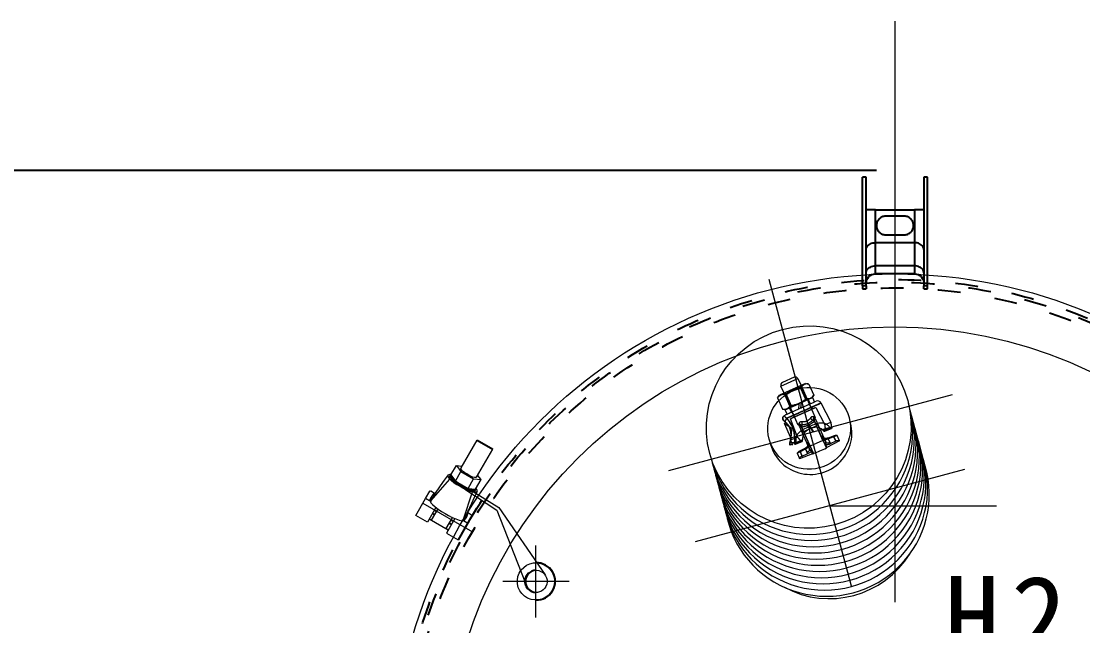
# Model space of a CAD drawing. Header units: millimetres. Extents: x 89051 to 218395, y -330386 to -125649.
# Drawn here: x 90001 to 90571, y -134220 to -133896 of the extents above; entities that cross this region are included whole.
import ezdxf

# ---------------------------------------------------------------- set-up
doc = ezdxf.new("R2010")
doc.units = ezdxf.units.MM
doc.header["$LTSCALE"] = 13
for name, pattern in [('1 实线', [0]), ('ACAD_ISO03W100', [1.18, 0.47, -0.71]), ('ACAD_ISO04W100', [30, 24, -3, 0, -3]), ('CENTER', [50.8, 31.75, -6.35, 6.35, -6.35]), ('HIDDEN', [9.525, 6.35, -3.175])]:
    doc.linetypes.add(name, pattern=pattern)
doc.layers.get('0').update_dxf_attribs({"color": 1, "linetype": 'CENTER'})
for name, color, linetype in [('CORE', 5, 'Continuous'), ('PDF_Visible (ANSI)', 7, 'Continuous'), ('PDF_Visible Narrow (ANSI)', 7, 'Continuous'), ('几何体', 7, 'Continuous'), ('粗实线', 4, 'Continuous')]:
    doc.layers.add(name, color=color, linetype=linetype)
doc.layers.add('图层1', color=1, linetype='CENTER', lineweight=13)
doc.layers.add('标注、文本', color=3, linetype='Continuous', lineweight=25)
doc.styles.get("Standard").update_dxf_attribs({"font": 'gbenor.shx', "bigfont": 'gbcbig.shx'})
doc.dimstyles.new('1-15', dxfattribs={"dimscale": 20, "dimtxt": 3.5, "dimasz": 2, "dimexe": 1.5, "dimexo": 0.5, "dimgap": 0.5, "dimtad": 1, "dimtoh": 1, "dimdec": 1, "dimdsep": 46, "dimtxsty": 'Standard', "dimcen": 2.5, "dimclrd": 3, "dimclre": 3, "dimclrt": 3, "dimadec": 0, "dimazin": 2, "dimtfac": 1, "dimtdec": 1, "dimtmove": 0, "dimatfit": 2, "dimfxl": 1, "dimarcsym": 0})

# ---------------------------------------------------------------- blocks, each defined once
blk = doc.blocks.new('*D565')
at = {"layer": 'Defpoints', "color": 0, "transparency": 16777216}
for p in [(89944.6, -133975.78), (90470.03, -133975.78), (90470.03, -134777.78)]:
    blk.add_point(p, dxfattribs=at)
at = {"layer": '标注、文本', "color": 3, "lineweight": -2, "transparency": 16777216}
for p, q in [((90460.03, -133975.78), (89914.6, -133975.78)), ((89944.6, -134737.78), (89944.6, -134015.78)), ((90460.03, -134777.78), (89914.6, -134777.78))]:
    blk.add_line(p, q, dxfattribs=at)
at = {"layer": '标注、文本', "color": 3, "transparency": 16777216}
for points in [[(89937.93, -134015.78), (89951.27, -134015.78), (89944.6, -133975.78)], [(89937.93, -134737.78), (89951.27, -134737.78), (89944.6, -134777.78)]]:
    blk.add_solid(points, dxfattribs=at)
at = {"layer": '标注、文本', "color": 3, "transparency": 16777216, "insert": (89899.6, -134376.78), "char_height": 70, "attachment_point": 5, "rotation": 90}
blk.add_mtext('838', dxfattribs=at)
blk = doc.blocks.new('*D580')
at = {"layer": 'Defpoints', "color": 0, "transparency": 16777216}
for p in [(90794.78, -134113.29), (90674.31, -134182.84), (90940.67, -134217.79), (90006.08, -134300.78), (90933.98, -134300.78)]:
    blk.add_point(p, dxfattribs=at)
at = {"layer": '标注、文本', "color": 3, "lineweight": -2, "transparency": 16777216}
for p, q in [((90803.44, -134108.29), (90909.88, -134046.83)), ((90943.98, -134300.78), (90977.93, -134300.78))]:
    blk.add_line(p, q, dxfattribs=at)
blk.add_arc((90470.03, -134300.78), 477.9, 4.797, 25.203, dxfattribs=at)
at = {"layer": '标注、文本', "color": 3, "transparency": 16777216}
for points in [[(90896.53, -134100.36), (90908.34, -134094.19), (90883.9, -134061.83)], [(90952.92, -134260.53), (90939.6, -134261.09), (90947.93, -134300.78)]]:
    blk.add_solid(points, dxfattribs=at)
at = {"layer": '标注、文本', "color": 3, "transparency": 16777216, "insert": (90975.11, -134165.44), "char_height": 70, "attachment_point": 5, "rotation": 285}
blk.add_mtext('30°', dxfattribs=at)
blk = doc.blocks.new('WRWEF RGERG')
at = {"layer": '几何体'}
for p, q in [((96038.29, -127924.02), (96038.29, -127922.02)), ((96096.7, -127922.02), (96038.29, -127922.02)), ((96096.7, -127924.02), (96096.7, -127922.02)), ((96096.7, -127922.02), (96098.29, -127922.02)), ((96098.29, -127922.02), (96098.29, -127924.02)), ((96096.7, -127924.02), (96038.29, -127924.02)), ((96055.79, -127929.02), (96055.79, -127950.02)), ((96073.53, -127950.02), (96073.53, -127929.02)), ((96086, -127929.02), (96073.53, -127929.02)), ((96086, -127950.02), (96086, -127929.02)), ((96090.29, -127929.02), (96086, -127929.02)), ((96090.29, -127950.02), (96090.29, -127929.02)), ((96096.7, -127924.02), (96098.29, -127924.02)), ((96059.27, -127944.52), (96059.27, -127934.52)), ((96069.27, -127934.52), (96069.27, -127944.52)), ((96073.53, -127950.02), (96086, -127950.02)), ((96086, -127950.02), (96090.29, -127950.02)), ((96038.29, -127955.02), (96096.7, -127955.02)), ((96038.29, -127957.02), (96038.29, -127955.02)), ((96096.7, -127957.02), (96038.29, -127957.02)), ((96096.7, -127957.02), (96096.7, -127955.02)), ((96098.29, -127955.02), (96096.7, -127955.02)), ((96098.29, -127957.02), (96096.7, -127957.02)), ((96098.29, -127955.02), (96098.29, -127957.02))]:
    blk.add_line(p, q, dxfattribs=at)
at = {"layer": '几何体', "flags": 128}
for points in [[(96077.26, -127924.02), (96076.73, -127924.07), (96076.21, -127924.22), (96075.71, -127924.47), (96075.24, -127924.81), (96074.82, -127925.24), (96074.44, -127925.74), (96074.12, -127926.31), (96073.86, -127926.94), (96073.68, -127927.61), (96073.56, -127928.3), (96073.53, -127929.02)], [(96089.74, -127924.02), (96089.21, -127924.07), (96088.68, -127924.22), (96088.18, -127924.47), (96087.72, -127924.81), (96087.29, -127925.24), (96086.91, -127925.74), (96086.59, -127926.31), (96086.34, -127926.94), (96086.15, -127927.61), (96086.04, -127928.3), (96086, -127929.02)], [(96077.26, -127955.02), (96076.73, -127954.96), (96076.21, -127954.81), (96075.71, -127954.56), (96075.24, -127954.22), (96074.82, -127953.79), (96074.44, -127953.29), (96074.12, -127952.72), (96073.86, -127952.09), (96073.68, -127951.42), (96073.56, -127950.73), (96073.53, -127950.02)], [(96089.74, -127955.02), (96089.21, -127954.96), (96088.68, -127954.81), (96088.18, -127954.56), (96087.72, -127954.22), (96087.29, -127953.79), (96086.91, -127953.29), (96086.59, -127952.72), (96086.34, -127952.09), (96086.15, -127951.42), (96086.04, -127950.73), (96086, -127950.02)]]:
    blk.add_lwpolyline(points, dxfattribs=at)
at = {"layer": '几何体'}
for centre, start, end in [((96095.29, -127929.02), 90, 180), ((96095.29, -127950.02), 180, 270)]:
    blk.add_arc(centre, 5, start, end, dxfattribs=at)
for points, knots in [([(96055.79, -127929.02), (96055.79, -127928.68), (96055.79, -127928.36), (96055.79, -127927.71), (96055.79, -127927.39), (96055.79, -127926.79), (96055.79, -127926.5), (96055.79, -127925.96), (96055.79, -127925.7), (96055.79, -127925.24), (96055.79, -127925.03), (96055.79, -127924.67), (96055.79, -127924.52), (96055.79, -127924.27), (96055.79, -127924.17), (96055.79, -127924.05), (96055.79, -127924.02), (96055.79, -127924.02)], [0, 0, 0, 0, 0.125, 0.125, 0.25, 0.25, 0.375, 0.375, 0.5, 0.5, 0.625, 0.625, 0.75, 0.75, 0.875, 0.875, 1, 1, 1, 1]), ([(96073.53, -127929.02), (96073.46, -127929.02), (96073.39, -127929.02), (96073.25, -127929.02), (96073.04, -127929.02), (96072.82, -127929.02), (96072.39, -127929.02), (96072.09, -127929.02), (96071.16, -127929.02), (96070.52, -127929.02), (96069.5, -127929.02), (96069.15, -127929.02), (96068.44, -127929.02), (96068.08, -127929.02), (96066.98, -127929.02), (96066.24, -127929.02), (96064.71, -127929.02), (96063.93, -127929.02), (96062.33, -127929.02), (96061.51, -127929.02), (96059.88, -127929.02), (96059.06, -127929.02), (96057.43, -127929.02), (96056.6, -127929.02), (96055.79, -127929.02)], [0, 0, 0, 0, 0.015625, 0.015625, 0.03125, 0.0625, 0.0625, 0.125, 0.125, 0.25, 0.25, 0.3125, 0.3125, 0.375, 0.375, 0.5, 0.5, 0.625, 0.625, 0.75, 0.75, 0.875, 0.875, 1, 1, 1, 1]), ([(96059.27, -127934.52), (96059.27, -127934.18), (96059.3, -127933.84), (96059.43, -127933.19), (96059.54, -127932.86), (96059.8, -127932.24), (96059.96, -127931.95), (96060.34, -127931.4), (96060.56, -127931.14), (96061.05, -127930.67), (96061.31, -127930.47), (96061.88, -127930.11), (96062.18, -127929.96), (96062.79, -127929.73), (96063.11, -127929.64), (96063.76, -127929.53), (96064.08, -127929.51), (96064.73, -127929.53), (96065.05, -127929.57), (96065.66, -127929.7), (96065.96, -127929.8), (96066.55, -127930.05), (96066.82, -127930.21), (96067.34, -127930.56), (96067.58, -127930.76), (96068.03, -127931.21), (96068.23, -127931.45), (96068.5, -127931.85), (96068.58, -127931.98), (96068.74, -127932.27), (96068.81, -127932.42), (96069, -127932.87), (96069.1, -127933.19), (96069.23, -127933.84), (96069.27, -127934.17), (96069.27, -127934.52)], [0, 0, 0, 0, 0.0625, 0.0625, 0.125, 0.125, 0.1875, 0.1875, 0.25, 0.25, 0.3125, 0.3125, 0.375, 0.375, 0.4375, 0.4375, 0.5, 0.5, 0.5625, 0.5625, 0.625, 0.625, 0.6875, 0.6875, 0.75, 0.75, 0.8125, 0.8125, 0.84375, 0.84375, 0.875, 0.875, 0.9375, 0.9375, 1, 1, 1, 1]), ([(96069.27, -127944.52), (96069.27, -127944.85), (96069.23, -127945.19), (96069.1, -127945.84), (96069, -127946.16), (96068.74, -127946.76), (96068.59, -127947.05), (96068.23, -127947.58), (96068.02, -127947.83), (96067.58, -127948.27), (96067.33, -127948.48), (96066.81, -127948.83), (96066.54, -127948.98), (96065.96, -127949.23), (96065.66, -127949.33), (96065.04, -127949.46), (96064.73, -127949.5), (96064.09, -127949.52), (96063.76, -127949.5), (96063.12, -127949.39), (96062.8, -127949.31), (96062.33, -127949.13), (96062.18, -127949.06), (96061.88, -127948.91), (96061.74, -127948.83), (96061.32, -127948.57), (96061.05, -127948.36), (96060.56, -127947.89), (96060.35, -127947.64), (96059.97, -127947.09), (96059.8, -127946.79), (96059.54, -127946.17), (96059.44, -127945.85), (96059.3, -127945.19), (96059.27, -127944.85), (96059.27, -127944.52)], [0, 0, 0, 0, 0.0625, 0.0625, 0.125, 0.125, 0.1875, 0.1875, 0.25, 0.25, 0.3125, 0.3125, 0.375, 0.375, 0.4375, 0.4375, 0.5, 0.5, 0.5625, 0.5625, 0.625, 0.625, 0.65625, 0.65625, 0.6875, 0.6875, 0.75, 0.75, 0.8125, 0.8125, 0.875, 0.875, 0.9375, 0.9375, 1, 1, 1, 1]), ([(96055.79, -127950.02), (96056.61, -127950.02), (96057.42, -127950.02), (96059.04, -127950.02), (96059.86, -127950.02), (96061.49, -127950.02), (96062.31, -127950.02), (96063.91, -127950.02), (96064.69, -127950.02), (96066.22, -127950.02), (96066.97, -127950.02), (96068.07, -127950.02), (96068.43, -127950.02), (96069.14, -127950.02), (96069.49, -127950.02), (96071.19, -127950.02), (96072.43, -127950.02), (96073.53, -127950.02)], [0, 0, 0, 0, 0.125, 0.125, 0.25, 0.25, 0.375, 0.375, 0.5, 0.5, 0.625, 0.625, 0.6875, 0.6875, 0.75, 0.75, 1, 1, 1, 1]), ([(96055.79, -127955.02), (96055.79, -127955.02), (96055.79, -127954.98), (96055.79, -127954.89), (96055.79, -127954.85), (96055.79, -127954.76), (96055.79, -127954.7), (96055.79, -127954.51), (96055.79, -127954.36), (96055.79, -127954), (96055.79, -127953.79), (96055.79, -127953.33), (96055.79, -127953.08), (96055.79, -127952.67), (96055.79, -127952.53), (96055.79, -127952.24), (96055.79, -127952.1), (96055.79, -127951.64), (96055.79, -127951.33), (96055.79, -127950.68), (96055.79, -127950.35), (96055.79, -127950.02)], [0, 0, 0, 0, 0.125, 0.125, 0.1875, 0.1875, 0.25, 0.25, 0.375, 0.375, 0.5, 0.5, 0.625, 0.625, 0.6875, 0.6875, 0.75, 0.75, 0.875, 0.875, 1, 1, 1, 1])]:
    blk.add_open_spline(points, degree=3, knots=knots, dxfattribs=at)

msp = doc.modelspace()

# ---------------------------------------------------------------- linework, layer by layer
at = {"color": 7, "linetype": 'Continuous', "lineweight": 15}
for p, q in [((90422, -134090.21), (90408.07, -134096.42)), ((90415.94, -134086.76), (90409.55, -134089.6)), ((90417.92, -134087.52), (90419.6, -134091.28)), ((90422, -134090.21), (90423.85, -134090.41)), ((90423.85, -134090.41), (90426.51, -134096.38)), ((90406.97, -134097.92), (90408.07, -134096.42)), ((90410.46, -134095.35), (90408.79, -134091.58)), ((90411.19, -134096.04), (90413.85, -134102.02)), ((90419.63, -134092.29), (90422.29, -134098.26)), ((90426.51, -134096.38), (90425.41, -134097.89)), ((90406.97, -134097.92), (90409.63, -134103.89)), ((90411.1, -134104.26), (90418.45, -134100.99)), ((90418.45, -134100.99), (90418.14, -134103.97)), ((90419.82, -134100.38), (90418.45, -134100.99)), ((90419.51, -134103.36), (90419.82, -134100.38)), ((90419.82, -134100.38), (90425.8, -134097.71)), ((90425.8, -134097.71), (90426.86, -134100.09)), ((90430.27, -134100.55), (90435.57, -134110.95)), ((90411.48, -134104.09), (90409.63, -134103.89)), ((90412.15, -134106.64), (90411.1, -134104.26)), ((90420.77, -134117.89), (90424.13, -134125.43)), ((90429.48, -134114.09), (90432.81, -134121.57)), ((90435.15, -134113.86), (90431.54, -134115.46)), ((90432.41, -134115.79), (90435.87, -134114.25)), ((90436.98, -134118.37), (90433.93, -134119.49)), ((90435.95, -134114.22), (90435.87, -134114.25)), ((90436.98, -134118.37), (90438.18, -134121.08)), ((90440.15, -134120.85), (90438.92, -134118.09)), ((90414.72, -134122.11), (90414.64, -134121.93)), ((90416.11, -134122.56), (90416.09, -134122.52)), ((90416.64, -134122.81), (90416.57, -134122.84)), ((90416.64, -134122.81), (90420.11, -134121.27)), ((90420.45, -134120.41), (90416.84, -134122.01)), ((90418.97, -134126.39), (90421.83, -134124.87)), ((90421.83, -134124.87), (90421.95, -134125.19)), ((90421.95, -134125.19), (90422.28, -134125.02)), ((90422.28, -134125.02), (90422.58, -134124.81)), ((90422.58, -134124.81), (90422.85, -134124.59)), ((90422.85, -134124.59), (90423.06, -134124.36)), ((90423.06, -134124.36), (90423.21, -134124.13)), ((90423.21, -134124.13), (90423.3, -134123.91)), ((90423.32, -134123.7), (90423.28, -134123.51)), ((90423.3, -134123.91), (90423.32, -134123.7)), ((90431.96, -134119.65), (90432.07, -134119.8)), ((90432.07, -134119.8), (90432.24, -134119.93)), ((90432.24, -134119.93), (90432.46, -134120.01)), ((90432.46, -134120.01), (90432.74, -134120.05)), ((90433.51, -134124.45), (90432.7, -134122.63)), ((90432.74, -134120.05), (90433.05, -134120.05)), ((90432.81, -134121.57), (90432.92, -134121.73)), ((90432.92, -134121.73), (90433.09, -134121.85)), ((90433.05, -134120.05), (90433.39, -134120)), ((90433.09, -134121.85), (90433.32, -134121.93)), ((90433.32, -134121.93), (90433.59, -134121.97)), ((90433.39, -134120), (90433.74, -134119.92)), ((90440.23, -134121.02), (90433.51, -134124.45)), ((90433.59, -134121.97), (90433.91, -134121.97)), ((90433.74, -134119.92), (90434.09, -134119.79)), ((90433.91, -134121.97), (90434.24, -134121.93)), ((90434.09, -134119.79), (90433.93, -134119.49)), ((90434.95, -134121.71), (90434.09, -134119.79)), ((90434.24, -134121.93), (90434.6, -134121.84)), ((90434.6, -134121.84), (90434.95, -134121.71)), ((90435.15, -134122.51), (90434.95, -134121.71)), ((90438.18, -134121.08), (90435.15, -134122.51)), ((90440.15, -134120.85), (90440.23, -134121.02)), ((90417.46, -134127.64), (90418.69, -134130.41)), ((90418.69, -134130.41), (90418.76, -134130.58)), ((90425.8, -134127.88), (90418.76, -134130.58)), ((90420.18, -134129.1), (90418.97, -134126.39)), ((90420.18, -134129.1), (90423.27, -134127.8)), ((90421.95, -134125.19), (90422.81, -134127.12)), ((90422.81, -134127.12), (90423.14, -134126.94)), ((90422.81, -134127.12), (90423.27, -134127.8)), ((90423.14, -134126.94), (90423.44, -134126.74)), ((90423.44, -134126.74), (90423.7, -134126.52)), ((90423.7, -134126.52), (90423.91, -134126.29)), ((90423.91, -134126.29), (90424.06, -134126.05)), ((90424.06, -134126.05), (90424.15, -134125.83)), ((90424.18, -134125.62), (90424.13, -134125.43)), ((90424.15, -134125.83), (90424.18, -134125.62)), ((90425.8, -134127.88), (90425, -134126.06))]:
    msp.add_line(p, q, dxfattribs=at)
at = {"color": 8, "linetype": 'Continuous', "lineweight": 15}
for p, q in [((90408.79, -134091.58), (90417.92, -134087.52)), ((90421.33, -134116.82), (90426.23, -134127.82)), ((90428.28, -134113.71), (90433.18, -134124.72))]:
    msp.add_line(p, q, dxfattribs=at)
at = {"color": 7, "linetype": 'HIDDEN', "lineweight": 0}
for p, q in [((90418.11, -134112.52), (90410.46, -134095.35)), ((90411.54, -134095.76), (90410.78, -134095.21)), ((90419.19, -134092.35), (90411.54, -134095.76)), ((90414.43, -134102.26), (90411.54, -134095.76)), ((90419.29, -134091.42), (90419.19, -134092.35)), ((90419.19, -134092.35), (90422.08, -134098.86)), ((90419.6, -134091.28), (90427.24, -134108.45)), ((90413.88, -134103.02), (90414.43, -134102.26)), ((90414.43, -134102.26), (90416.16, -134101.5)), ((90420.52, -134099.55), (90422.08, -134098.86)), ((90422.08, -134098.86), (90423.02, -134098.95)), ((90423.43, -134098.77), (90424.49, -134101.15)), ((90424.21, -134101.27), (90425.43, -134104.01)), ((90427.71, -134099.71), (90427.71, -134099.71)), ((90414.53, -134105.58), (90413.47, -134103.2)), ((90416.02, -134108.2), (90414.8, -134105.46)), ((90427.61, -134103.04), (90432.37, -134112.37)), ((90410.49, -134111.38), (90413.94, -134119.14)), ((90410.49, -134111.38), (90414.55, -134114.22)), ((90417.6, -134118.95), (90413.84, -134109.17)), ((90418.7, -134113.23), (90420.77, -134117.89)), ((90419.16, -134111.93), (90419.85, -134113.48)), ((90419.85, -134113.48), (90421.33, -134116.82)), ((90426.23, -134127.82), (90419.85, -134113.48)), ((90420.97, -134115.88), (90427.82, -134112.83)), ((90426.11, -134108.84), (90426.8, -134110.39)), ((90426.8, -134110.39), (90428.28, -134113.71)), ((90433.18, -134124.72), (90426.8, -134110.39)), ((90427.38, -134109.36), (90429.48, -134114.09)), ((90431.36, -134120.77), (90427.82, -134112.83)), ((90432.32, -134112.33), (90435.52, -134110.9)), ((90432.67, -134115.13), (90436.03, -134113.64)), ((90414.55, -134114.22), (90413.94, -134119.14)), ((90413.99, -134120.49), (90417.6, -134118.88)), ((90424.51, -134123.83), (90420.97, -134115.88)), ((90430.97, -134118.32), (90432.04, -134120.73)), ((90431.54, -134115.46), (90435.15, -134113.86)), ((90439.05, -134118.03), (90432.04, -134120.73)), ((90432.5, -134115.75), (90432.41, -134115.79)), ((90435.95, -134114.22), (90435.87, -134114.25)), ((90438.18, -134121.08), (90436.98, -134118.37)), ((90414.64, -134121.93), (90413.99, -134120.49)), ((90416.09, -134122.52), (90419.45, -134121.02)), ((90416.64, -134122.81), (90416.57, -134122.84)), ((90416.84, -134122.01), (90420.45, -134120.41)), ((90424.02, -134124.29), (90417.33, -134127.71)), ((90420.11, -134121.27), (90420.01, -134121.31)), ((90421.95, -134125.19), (90421.83, -134124.87)), ((90421.95, -134125.19), (90422.28, -134125.02)), ((90422.28, -134125.02), (90422.58, -134124.81)), ((90422.58, -134124.81), (90422.85, -134124.59)), ((90422.85, -134124.59), (90423.06, -134124.36)), ((90422.95, -134121.89), (90424.02, -134124.29)), ((90423.06, -134124.36), (90423.21, -134124.13)), ((90423.21, -134124.13), (90423.3, -134123.91)), ((90423.32, -134123.7), (90423.28, -134123.51)), ((90423.3, -134123.91), (90423.32, -134123.7)), ((90431.36, -134120.77), (90424.51, -134123.83)), ((90431.96, -134119.65), (90432.07, -134119.8)), ((90432.07, -134119.8), (90432.24, -134119.93)), ((90432.24, -134119.93), (90432.46, -134120.01)), ((90432.46, -134120.01), (90432.74, -134120.05)), ((90432.74, -134120.05), (90433.05, -134120.05)), ((90432.81, -134121.57), (90432.92, -134121.73)), ((90432.92, -134121.73), (90433.09, -134121.85)), ((90433.05, -134120.05), (90433.39, -134120)), ((90433.09, -134121.85), (90433.32, -134121.93)), ((90433.32, -134121.93), (90433.59, -134121.97)), ((90433.39, -134120), (90433.74, -134119.92)), ((90433.59, -134121.97), (90433.91, -134121.97)), ((90433.74, -134119.92), (90434.09, -134119.79)), ((90433.91, -134121.97), (90434.24, -134121.93)), ((90433.93, -134119.49), (90434.09, -134119.79)), ((90434.09, -134119.79), (90434.95, -134121.71)), ((90434.24, -134121.93), (90434.6, -134121.84)), ((90434.6, -134121.84), (90434.95, -134121.71)), ((90434.95, -134121.71), (90435.15, -134122.51)), ((90418.97, -134126.39), (90420.18, -134129.1)), ((90422.81, -134127.12), (90421.95, -134125.19)), ((90422.81, -134127.12), (90423.14, -134126.94)), ((90423.27, -134127.8), (90422.81, -134127.12)), ((90423.14, -134126.94), (90423.44, -134126.74)), ((90423.44, -134126.74), (90423.7, -134126.52)), ((90423.7, -134126.52), (90423.91, -134126.29)), ((90423.91, -134126.29), (90424.06, -134126.05)), ((90424.06, -134126.05), (90424.15, -134125.83)), ((90424.18, -134125.62), (90424.13, -134125.43)), ((90424.15, -134125.83), (90424.18, -134125.62))]:
    msp.add_line(p, q, dxfattribs=at)
at = {"color": 7, "linetype": '1 实线', "lineweight": 0}
for p, q in [((90239.05, -134146.99), (90256.2, -134158.16)), ((90240.76, -134146.53), (90257.3, -134156.72)), ((90256.2, -134158.16), (90271.23, -134196.45)), ((90257.3, -134156.72), (90282.15, -134193.01))]:
    msp.add_line(p, q, dxfattribs=at)
for radius in [269.5, 241]:
    msp.add_circle((90470.03, -134300.78), radius, dxfattribs=at)
at = {"color": 7, "linetype": 'Continuous', "lineweight": 15}
for centre, radius, start, end in [((90410.16, -134090.97), 1.5, 114, 204), ((90416.55, -134088.13), 1.5, 24, 114), ((90428.53, -134101.54), 2, 27.2626, 114.0001), ((90412.11, -134108.84), 2, 114, 127.4706), ((90409.06, -134108.28), 2.86, 306.2798, 348.724), ((90414.21, -134124.38), 2.33, 77.3884, 105.7455), ((90401.97, -134063.97), 68.3, 290.8056, 297.1944), ((90432.72, -134123.83), 1, 297.1944, 321.9344), ((90425.87, -134126.88), 1, 266.0656, 290.8056)]:
    msp.add_arc(centre, radius, start, end, dxfattribs=at)
at = {"color": 7, "linetype": 'HIDDEN', "lineweight": 0}
for centre, radius, start, end in [((90409.06, -134108.28), 2.86, 306.2798, 348.724), ((90450.37, -134172.68), 68.3, 117.1944, 118.1475), ((90419.61, -134112.82), 1, 117.1944, 204), ((90414.92, -134111.69), 5.25, 340.0482, 10.4252), ((90428.77, -134105.53), 5.25, 217.5748, 247.9518), ((90450.37, -134172.68), 68.3, 109.8484, 110.8056), ((90426.46, -134109.77), 1, 24, 110.8056), ((90427.42, -134111.91), 1, 294, 24), ((90420.57, -134114.96), 1, 204, 294), ((90414.21, -134124.38), 2.33, 77.3884, 105.7455), ((90424.92, -134124.74), 1, 114, 153.643), ((90431.77, -134121.69), 1, 74.357, 114)]:
    msp.add_arc(centre, radius, start, end, dxfattribs=at)
at = {"color": 7, "linetype": '1 实线', "lineweight": 0}
for centre, major_axis, ratio in [((90423.71, -134113.54), (-53.13, -14.24), 0.987688), ((90423.89, -134114.22), (-21.47, -5.75), 0.987515), ((90277.23, -134196.45), (-9.66, 2.59), 1), ((90277.23, -134196.45), (-5.8, 1.55), 1)]:
    msp.add_ellipse(centre, major_axis=major_axis, ratio=ratio, dxfattribs=at)
for centre, major_axis, ratio, start_param, end_param in [((90424.59, -134116.8), (-53.13, -14.24), 0.987688, 6.252151, 9.455812), ((90425.48, -134120.12), (-53.13, -14.24), 0.987688, 6.251503, 9.45646), ((90426.37, -134123.45), (-53.13, -14.24), 0.987688, 6.251503, 9.45646), ((90427.26, -134126.77), (-53.13, -14.24), 0.987688, 6.251503, 9.45646), ((90424.65, -134117.02), (-21.47, -5.75), 0.987515, 6.216989, 9.490974), ((90428.15, -134130.1), (-53.13, -14.24), 0.987688, 6.251503, 9.45646), ((90429.04, -134133.42), (-53.13, -14.24), 0.987688, 6.251503, 9.45646), ((90429.93, -134136.75), (-53.13, -14.24), 0.987688, 6.251503, 9.45646), ((90430.82, -134140.07), (-53.13, -14.24), 0.987688, 6.251503, 9.45646), ((90431.71, -134143.39), (-53.13, -14.24), 0.987688, 6.251503, 9.45646), ((90432.6, -134146.72), (-53.13, -14.24), 0.987688, 6.251503, 9.45646), ((90433.49, -134150.04), (-53.13, -14.24), 0.987688, 6.251503, 9.45646), ((90435.03, -134155.78), (-48.78, -13.07), 0.987688, 7.090375, 8.617588)]:
    msp.add_ellipse(centre, major_axis=major_axis, ratio=ratio, start_param=start_param, end_param=end_param, dxfattribs=at)
at = {"color": 7, "linetype": 'Continuous', "lineweight": 15, "extrusion": (-2.64947e-16, 5.9508e-16, -1)}
for centre, start_param, end_param in [((90437.1, -134118.9), 4.711438, 4.712389), ((90419.28, -134126.83), 1.570796, 1.571747)]:
    msp.add_ellipse(centre, major_axis=(1.63, -3.65), ratio=0.5, start_param=start_param, end_param=end_param, dxfattribs=at)
at = {"color": 7, "linetype": 'Continuous', "lineweight": 15}
for points, knots in [([(90423.85, -134090.41), (90423.4, -134090.38), (90422.49, -134090.33), (90421.33, -134090.68), (90420.37, -134091.35), (90419.88, -134091.97), (90419.63, -134092.29)], [0, 0, 0, 0, 0.264604, 0.534947, 0.765343, 1, 1, 1, 1]), ([(90411.19, -134096.04), (90410.74, -134096.02), (90409.83, -134095.97), (90408.67, -134096.32), (90407.71, -134096.99), (90407.22, -134097.61), (90406.97, -134097.92)], [0, 0, 0, 0, 0.264604, 0.534947, 0.765343, 1, 1, 1, 1]), ([(90419.63, -134092.29), (90419.23, -134092.35), (90418.05, -134092.53), (90416.12, -134093.05), (90413.63, -134094.15), (90412.09, -134095.34), (90411.19, -134096.04)], [0, 0, 0, 0, 0.131291, 0.380797, 0.636406, 1, 1, 1, 1]), ([(90422.29, -134098.26), (90422.74, -134098.28), (90423.65, -134098.34), (90424.81, -134097.99), (90425.77, -134097.32), (90426.26, -134096.69), (90426.51, -134096.38)], [0, 0, 0, 0, 0.264604, 0.534947, 0.765343, 1, 1, 1, 1]), ([(90409.63, -134103.89), (90410.08, -134103.92), (90410.99, -134103.97), (90412.15, -134103.62), (90413.11, -134102.95), (90413.6, -134102.33), (90413.85, -134102.02)], [0, 0, 0, 0, 0.264604, 0.534947, 0.765343, 1, 1, 1, 1]), ([(90427.6, -134099.76), (90427.59, -134099.76), (90427.59, -134099.76), (90426.53, -134100.23), (90424.84, -134100.99), (90422.66, -134101.96), (90420.61, -134102.87), (90418.43, -134103.84), (90416.58, -134104.67), (90414.88, -134105.43), (90413.66, -134105.97), (90412.64, -134106.42), (90411.68, -134106.85), (90411.13, -134107.09), (90411.31, -134107.01), (90411.32, -134107.01)], [0, 0, 0, 0, 0.083522, 0.193798, 0.292408, 0.3841, 0.476004, 0.519801, 0.621136, 0.679781, 0.738475, 0.802606, 0.866782, 0.994951, 1, 1, 1, 1]), ([(90413.85, -134102.02), (90414.97, -134101.81), (90416.86, -134101.47), (90419.36, -134100.37), (90421.04, -134099.28), (90421.97, -134098.52), (90422.29, -134098.26)], [0, 0, 0, 0, 0.363593, 0.612792, 0.86871, 1, 1, 1, 1]), ([(90410.5, -134107.48), (90410.53, -134107.46), (90410.64, -134107.43), (90410.77, -134107.35), (90410.87, -134107.28), (90410.9, -134107.25)], [0, 0, 0, 0, 0.208467, 0.750038, 1, 1, 1, 1]), ([(90410.75, -134110.59), (90411.32, -134111.08), (90412.35, -134111.98), (90413.6, -134113.93), (90414.18, -134116.02), (90414.25, -134118.22), (90413.97, -134120.42), (90413.71, -134121.56), (90413.58, -134122.14)], [0, 0, 0, 0, 0.182869, 0.330834, 0.479144, 0.627187, 0.808681, 1, 1, 1, 1]), ([(90416.11, -134122.56), (90416.14, -134122.02), (90416.21, -134120.78), (90416.16, -134118.42), (90415.78, -134115.78), (90414.96, -134113.26), (90413.58, -134110.81), (90412.47, -134109.53), (90411.87, -134108.84)], [0, 0, 0, 0, 0.139514, 0.3243, 0.481762, 0.645733, 0.808421, 1, 1, 1, 1]), ([(90423.94, -134113.32), (90422.83, -134113.84), (90421.16, -134114.61), (90419.27, -134115.8), (90418.09, -134116.81), (90417.23, -134117.99), (90416.76, -134119.38), (90416.67, -134120.75), (90416.79, -134121.66), (90416.84, -134122.01)], [0, 0, 0, 0, 0.261736, 0.392969, 0.524295, 0.655604, 0.786629, 0.918439, 1, 1, 1, 1]), ([(90431.54, -134115.46), (90431.21, -134115.14), (90430.37, -134114.34), (90428.8, -134113.66), (90426.88, -134113.61), (90424.93, -134114.14), (90423.15, -134115.02), (90421.7, -134116.18), (90420.73, -134117.63), (90420.39, -134119.1), (90420.43, -134120.07), (90420.45, -134120.41)], [0, 0, 0, 0, 0.089615, 0.221363, 0.348002, 0.468039, 0.583548, 0.696763, 0.813445, 0.935236, 1, 1, 1, 1]), ([(90435.15, -134113.86), (90434.79, -134113.45), (90433.92, -134112.46), (90432.31, -134111.52), (90430.27, -134111.25), (90427.86, -134111.74), (90425.67, -134112.57), (90424.32, -134113.15), (90423.94, -134113.32)], [0, 0, 0, 0, 0.128291, 0.306114, 0.486238, 0.683626, 0.910693, 1, 1, 1, 1]), ([(90435.54, -134110.97), (90435.54, -134110.96), (90435.54, -134110.95), (90435.61, -134111.62), (90435.76, -134112.59), (90435.96, -134113.36), (90436.03, -134113.64)], [0, 0, 0, 0, 0.199016, 0.505149, 0.821936, 1, 1, 1, 1]), ([(90436.03, -134113.64), (90436.05, -134113.73), (90436.09, -134113.91), (90436.06, -134114.1), (90436, -134114.19), (90435.95, -134114.21), (90435.95, -134114.22)], [0, 0, 0, 0, 0.309294, 0.618055, 0.94119, 1, 1, 1, 1]), ([(90431.54, -134115.46), (90431.63, -134115.54), (90431.79, -134115.69), (90432.06, -134115.81), (90432.27, -134115.84), (90432.38, -134115.8), (90432.41, -134115.79)], [0, 0, 0, 0, 0.267328, 0.533113, 0.842483, 1, 1, 1, 1]), ([(90433.93, -134119.49), (90433.71, -134119.56), (90433.27, -134119.7), (90432.63, -134119.74), (90432.1, -134119.64), (90431.85, -134119.44), (90431.73, -134119.35)], [0, 0, 0, 0, 0.260672, 0.521157, 0.787349, 1, 1, 1, 1]), ([(90435.87, -134114.25), (90435.82, -134114.26), (90435.7, -134114.28), (90435.46, -134114.16), (90435.27, -134114), (90435.17, -134113.88), (90435.15, -134113.86)], [0, 0, 0, 0, 0.311905, 0.623821, 0.931284, 1, 1, 1, 1]), ([(90438.92, -134118.08), (90438.91, -134118.08), (90438.89, -134118.08), (90438.62, -134118.06), (90438.14, -134118.09), (90437.57, -134118.18), (90437.17, -134118.31), (90436.98, -134118.37)], [0, 0, 0, 0, 0.15553, 0.390958, 0.598532, 0.800532, 1, 1, 1, 1]), ([(90415.14, -134123.14), (90415.04, -134123.1), (90414.71, -134122.97), (90414.16, -134122.96), (90413.79, -134123.13), (90413.64, -134123.19)], [0, 0, 0, 0, 0.216465, 0.685811, 1, 1, 1, 1]), ([(90416.09, -134122.52), (90415.98, -134122.4), (90415.77, -134122.16), (90415.26, -134121.95), (90414.86, -134121.94), (90414.64, -134121.93)], [0, 0, 0, 0, 0.292573, 0.614726, 1, 1, 1, 1]), ([(90415.16, -134123.1), (90415.15, -134123.08), (90415.13, -134123.04), (90414.91, -134122.54), (90414.75, -134122.18), (90414.72, -134122.11)], [0, 0, 0, 0, 0.4993083, 0.9062927, 1, 1, 1, 1]), ([(90416.57, -134122.84), (90416.52, -134122.85), (90416.42, -134122.87), (90416.26, -134122.75), (90416.16, -134122.62), (90416.11, -134122.56)], [0, 0, 0, 0, 0.366385, 0.73366, 1, 1, 1, 1]), ([(90416.84, -134122.01), (90416.85, -134122.12), (90416.87, -134122.33), (90416.82, -134122.59), (90416.74, -134122.75), (90416.67, -134122.79), (90416.64, -134122.81)], [0, 0, 0, 0, 0.271472, 0.541974, 0.837873, 1, 1, 1, 1]), ([(90420.11, -134121.27), (90420.18, -134121.21), (90420.32, -134121.11), (90420.45, -134120.79), (90420.45, -134120.53), (90420.45, -134120.41)], [0, 0, 0, 0, 0.3698867, 0.7034555, 1, 1, 1, 1]), ([(90423.17, -134123.12), (90423.17, -134123.28), (90423.18, -134123.64), (90422.85, -134124.13), (90422.38, -134124.56), (90422, -134124.78), (90421.83, -134124.87)], [0, 0, 0, 0, 0.231812, 0.512298, 0.79357, 1, 1, 1, 1]), ([(90432.81, -134121.57), (90432.85, -134121.69), (90432.94, -134121.93), (90432.91, -134122.29), (90432.8, -134122.51), (90432.72, -134122.62), (90432.7, -134122.63)], [0, 0, 0, 0, 0.33564, 0.650076, 0.94656, 1, 1, 1, 1]), ([(90432.7, -134122.63), (90432.74, -134122.68), (90432.85, -134122.82), (90433.27, -134122.93), (90433.92, -134122.92), (90434.62, -134122.74), (90435.03, -134122.56), (90435.15, -134122.51)], [0, 0, 0, 0, 0.0997822, 0.2577358, 0.5631336, 0.8761849, 1, 1, 1, 1]), ([(90438.18, -134121.08), (90438.39, -134121), (90438.8, -134120.82), (90439.39, -134120.71), (90439.84, -134120.7), (90440.09, -134120.76), (90440.14, -134120.83), (90440.15, -134120.85)], [0, 0, 0, 0, 0.219315, 0.438629, 0.657824, 0.877172, 1, 1, 1, 1]), ([(90418.97, -134126.39), (90418.78, -134126.5), (90418.4, -134126.72), (90417.94, -134127.1), (90417.63, -134127.42), (90417.48, -134127.61), (90417.46, -134127.63), (90417.45, -134127.64)], [0, 0, 0, 0, 0.212122, 0.424388, 0.632518, 0.834235, 1, 1, 1, 1]), ([(90418.69, -134130.41), (90418.68, -134130.35), (90418.68, -134130.23), (90418.92, -134129.91), (90419.32, -134129.56), (90419.78, -134129.28), (90420.08, -134129.14), (90420.18, -134129.1)], [0, 0, 0, 0, 0.226703, 0.453689, 0.674639, 0.893771, 1, 1, 1, 1]), ([(90423.27, -134127.8), (90423.52, -134127.68), (90424.02, -134127.44), (90424.6, -134126.97), (90424.91, -134126.56), (90425.04, -134126.24), (90425.01, -134126.12), (90425, -134126.06)], [0, 0, 0, 0, 0.272264, 0.543354, 0.806307, 0.917665, 1, 1, 1, 1]), ([(90425, -134126.06), (90424.98, -134126.06), (90424.84, -134126.06), (90424.6, -134125.98), (90424.31, -134125.77), (90424.19, -134125.55), (90424.13, -134125.43)], [0, 0, 0, 0, 0.05344, 0.349924, 0.66436, 1, 1, 1, 1])]:
    msp.add_open_spline(points, degree=3, knots=knots, dxfattribs=at)
at = {"color": 8, "linetype": 'Continuous', "lineweight": 15}
for points, knots in [([(90411.87, -134108.84), (90412.26, -134108.66), (90413.02, -134108.33), (90414.53, -134107.66), (90416.13, -134106.94), (90417.85, -134106.18), (90419.5, -134105.44), (90421.66, -134104.48), (90424.21, -134103.35), (90426.86, -134102.17), (90428.94, -134101.24), (90429.97, -134100.78), (90430.32, -134100.63), (90430.28, -134100.64), (90430.27, -134100.65)], [0, 0, 0, 0, 0.08065, 0.152535, 0.227178, 0.290918, 0.356985, 0.413245, 0.530447, 0.64536, 0.766539, 0.899876, 0.972415, 1, 1, 1, 1]), ([(90410.51, -134107.49), (90410.51, -134107.48), (90410.53, -134107.47), (90410.43, -134107.55), (90410.16, -134107.77), (90409.77, -134108.32), (90409.67, -134109.14), (90410.13, -134110.02), (90410.61, -134110.45), (90410.75, -134110.59)], [0, 0, 0, 0, 0.033425, 0.063804, 0.220681, 0.380977, 0.663809, 0.897661, 1, 1, 1, 1]), ([(90411.87, -134108.84), (90411.75, -134108.77), (90411.35, -134108.52), (90410.89, -134108.04), (90410.67, -134107.55), (90410.91, -134107.25), (90410.9, -134107.26), (90410.9, -134107.26)], [0, 0, 0, 0, 0.089163, 0.303876, 0.580335, 0.922227, 1, 1, 1, 1]), ([(90413.58, -134122.14), (90413.55, -134122.37), (90413.48, -134123.03), (90413.57, -134123.11), (90413.63, -134123.16)], [0, 0, 0, 0, 0.360768, 1, 1, 1, 1])]:
    msp.add_open_spline(points, degree=3, knots=knots, dxfattribs=at)
at = {"color": 7, "linetype": 'HIDDEN', "lineweight": 0}
for points, knots in [([(90430.27, -134100.65), (90430.27, -134100.64), (90430.28, -134100.64), (90429.91, -134100.81), (90429.19, -134101.13), (90428.11, -134101.61), (90426.77, -134102.21), (90425.18, -134102.91), (90423.07, -134103.85), (90421.28, -134104.65), (90419.14, -134105.6), (90417.05, -134106.53), (90414.34, -134107.74), (90412.71, -134108.46), (90412.01, -134108.78), (90411.87, -134108.84)], [0, 0, 0, 0, 0.046837, 0.123612, 0.202712, 0.278721, 0.357448, 0.427276, 0.499788, 0.618459, 0.624798, 0.738528, 0.850784, 0.968999, 1, 1, 1, 1]), ([(90410.75, -134110.59), (90410.46, -134110.29), (90409.86, -134109.69), (90409.66, -134108.63), (90409.99, -134107.91), (90410.5, -134107.49), (90410.51, -134107.49), (90410.51, -134107.49)], [0, 0, 0, 0, 0.2248592, 0.449181, 0.7757164, 0.9433115, 1, 1, 1, 1]), ([(90410.9, -134107.26), (90410.9, -134107.26), (90410.91, -134107.24), (90410.73, -134107.44), (90410.74, -134107.78), (90411.12, -134108.34), (90411.62, -134108.68), (90411.87, -134108.84)], [0, 0, 0, 0, 0.069941, 0.258386, 0.588374, 0.800094, 1, 1, 1, 1]), ([(90427.53, -134103.07), (90427.5, -134103.09), (90427.44, -134103.12), (90426.65, -134103.46), (90425.64, -134103.92), (90424.03, -134104.63), (90421.89, -134105.58), (90419.75, -134106.54), (90417.87, -134107.38), (90416.22, -134108.11), (90414.85, -134108.72), (90413.95, -134109.12), (90413.95, -134109.12), (90413.95, -134109.12)], [0, 0, 0, 0, 0.116595, 0.187337, 0.26069, 0.358772, 0.457465, 0.541866, 0.619663, 0.702045, 0.797172, 0.909851, 1, 1, 1, 1]), ([(90427.04, -134108.65), (90427.03, -134108.63), (90426.93, -134108.5), (90426.66, -134108.23), (90426.32, -134108.04), (90425.9, -134107.95), (90425.58, -134107.99), (90425.16, -134108.17), (90424.87, -134108.4), (90424.66, -134108.66), (90424.61, -134108.73)], [0, 0, 0, 0, 0.019768, 0.152009, 0.376167, 0.45631, 0.662525, 0.72607, 0.928813, 1, 1, 1, 1]), ([(90413.58, -134122.14), (90413.66, -134121.79), (90413.87, -134120.88), (90414.15, -134119.21), (90414.23, -134117.42), (90414.11, -134115.74), (90413.57, -134113.87), (90412.34, -134111.97), (90411.32, -134111.08), (90410.75, -134110.59)], [0, 0, 0, 0, 0.120329, 0.314072, 0.419625, 0.529073, 0.673506, 0.818062, 1, 1, 1, 1]), ([(90411.87, -134108.84), (90412.47, -134109.53), (90413.57, -134110.79), (90414.93, -134113.19), (90415.68, -134115.44), (90416.03, -134117.46), (90416.21, -134119.58), (90416.18, -134121.33), (90416.13, -134122.31), (90416.11, -134122.56)], [0, 0, 0, 0, 0.190655, 0.349569, 0.509461, 0.622936, 0.736509, 0.93138, 1, 1, 1, 1]), ([(90418.17, -134112.49), (90418.14, -134112.49), (90418.09, -134112.49), (90418.28, -134112.5), (90418.39, -134112.5)], [0, 0, 0, 0, 0.368745, 1, 1, 1, 1]), ([(90419.41, -134112.5), (90419.25, -134112.51), (90418.7, -134112.52), (90418.42, -134112.5), (90418.23, -134112.49)], [0, 0, 0, 0, 0.3036875, 1, 1, 1, 1]), ([(90420.08, -134110.75), (90419.8, -134110.74), (90419.48, -134110.74), (90418.99, -134110.9), (90418.75, -134111.07), (90418.48, -134111.41), (90418.38, -134111.7), (90418.35, -134112.1), (90418.36, -134112.32), (90418.39, -134112.48), (90418.39, -134112.5)], [0, 0, 0, 0, 0.23485, 0.273776, 0.503367, 0.54344, 0.787346, 0.847818, 0.98021, 1, 1, 1, 1]), ([(90418.39, -134112.5), (90418.63, -134112.58), (90419.06, -134112.73), (90419.59, -134113.23), (90419.85, -134113.48), (90419.85, -134113.48)], [0, 0, 0, 0, 0.557787, 0.997553, 1, 1, 1, 1]), ([(90426.36, -134109.41), (90426.28, -134109.5), (90426, -134109.79), (90425.34, -134110.4), (90424.25, -134111.22), (90422.85, -134111.92), (90421.41, -134112.32), (90420.24, -134112.47), (90419.64, -134112.5), (90419.41, -134112.5)], [0, 0, 0, 0, 0.059142, 0.19591, 0.373095, 0.550947, 0.716442, 0.889189, 1, 1, 1, 1]), ([(90419.85, -134113.48), (90419.99, -134113.46), (90420.87, -134113.31), (90421.95, -134113.04), (90423.49, -134112.46), (90425.02, -134111.73), (90426.17, -134110.86), (90426.8, -134110.39)], [0, 0, 0, 0, 0.059845, 0.367115, 0.424332, 0.68662, 1, 1, 1, 1]), ([(90424.61, -134108.73), (90424.59, -134108.76), (90424.28, -134109.18), (90423.61, -134109.9), (90422.73, -134110.39), (90422.21, -134110.57), (90421.64, -134110.74), (90420.99, -134110.79), (90420.37, -134110.77), (90420.18, -134110.75), (90420.08, -134110.75)], [0, 0, 0, 0, 0.025388, 0.321228, 0.556709, 0.571535, 0.626414, 0.885089, 0.935936, 1, 1, 1, 1]), ([(90427.14, -134108.53), (90427.05, -134108.64), (90426.89, -134108.84), (90426.52, -134109.24), (90426.36, -134109.41)], [0, 0, 0, 0, 0.569646, 1, 1, 1, 1]), ([(90426.8, -134110.39), (90426.8, -134110.39), (90426.79, -134110.08), (90426.77, -134109.34), (90426.94, -134108.92), (90427.04, -134108.65)], [0, 0, 0, 0, 0.002447, 0.372483, 1, 1, 1, 1]), ([(90427.04, -134108.65), (90427.12, -134108.56), (90427.24, -134108.42), (90427.2, -134108.46), (90427.19, -134108.47)], [0, 0, 0, 0, 0.636417, 1, 1, 1, 1]), ([(90432.34, -134112.39), (90432.34, -134112.39), (90432.34, -134112.38), (90432.37, -134113.05), (90432.46, -134114.04), (90432.61, -134114.83), (90432.67, -134115.13)], [0, 0, 0, 0, 0.199474, 0.497182, 0.809084, 1, 1, 1, 1]), ([(90419.45, -134121.02), (90419.22, -134120.72), (90418.67, -134120.01), (90417.96, -134119.27), (90417.56, -134118.87), (90417.61, -134118.93), (90417.62, -134118.94)], [0, 0, 0, 0, 0.232525, 0.561446, 0.891546, 1, 1, 1, 1]), ([(90431.96, -134119.65), (90431.84, -134119.45), (90431.6, -134119.03), (90431.24, -134118.62), (90431.02, -134118.38), (90430.97, -134118.32)], [0, 0, 0, 0, 0.4134228, 0.8636555, 1, 1, 1, 1]), ([(90430.97, -134118.32), (90431.02, -134118.38), (90431.24, -134118.62), (90431.6, -134119.03), (90431.84, -134119.45), (90431.96, -134119.65)], [0, 0, 0, 0, 0.1363445, 0.5865772, 1, 1, 1, 1]), ([(90431.73, -134119.35), (90431.69, -134119.32), (90431.4, -134119.14), (90431.17, -134118.74), (90431, -134118.38), (90430.97, -134118.32)], [0, 0, 0, 0, 0.1294795, 0.8669301, 1, 1, 1, 1]), ([(90432.5, -134115.75), (90432.56, -134115.71), (90432.66, -134115.64), (90432.71, -134115.41), (90432.68, -134115.22), (90432.67, -134115.13)], [0, 0, 0, 0, 0.36243, 0.726288, 1, 1, 1, 1]), ([(90413.63, -134123.16), (90413.63, -134123.16), (90413.67, -134123.29), (90413.47, -134122.99), (90413.55, -134122.37), (90413.58, -134122.14)], [0, 0, 0, 0, 0.001457, 0.625597, 1, 1, 1, 1]), ([(90419.45, -134121.02), (90419.51, -134121.09), (90419.62, -134121.24), (90419.81, -134121.34), (90419.94, -134121.34), (90420, -134121.31), (90420.01, -134121.31)], [0, 0, 0, 0, 0.302487, 0.604177, 0.927744, 1, 1, 1, 1]), ([(90422.95, -134121.89), (90422.96, -134121.97), (90422.99, -134122.29), (90423.05, -134122.84), (90423.2, -134123.29), (90423.28, -134123.51)], [0, 0, 0, 0, 0.136344, 0.586577, 1, 1, 1, 1]), ([(90423.28, -134123.51), (90423.2, -134123.29), (90423.05, -134122.84), (90422.99, -134122.29), (90422.96, -134121.97), (90422.95, -134121.89)], [0, 0, 0, 0, 0.413423, 0.863656, 1, 1, 1, 1]), ([(90422.95, -134121.89), (90423.07, -134122.18), (90423.24, -134122.6), (90423.19, -134122.99), (90423.17, -134123.12)], [0, 0, 0, 0, 0.662203, 1, 1, 1, 1]), ([(90423.24, -134123.12), (90423.24, -134123.22), (90423.22, -134123.43), (90423.28, -134123.52), (90423.31, -134123.57)], [0, 0, 0, 0, 0.437675, 1, 1, 1, 1]), ([(90431.98, -134119.71), (90431.97, -134119.68), (90431.93, -134119.59), (90431.88, -134119.46), (90431.73, -134119.37), (90431.72, -134119.37)], [0, 0, 0, 0, 0.274049, 0.970483, 1, 1, 1, 1]), ([(90432.7, -134122.63), (90432.72, -134122.62), (90432.8, -134122.51), (90432.91, -134122.29), (90432.94, -134121.93), (90432.85, -134121.69), (90432.81, -134121.57)], [0, 0, 0, 0, 0.05344, 0.349924, 0.66436, 1, 1, 1, 1]), ([(90424.13, -134125.43), (90424.19, -134125.55), (90424.31, -134125.77), (90424.6, -134125.98), (90424.84, -134126.06), (90424.98, -134126.06), (90425, -134126.06)], [0, 0, 0, 0, 0.33564, 0.650076, 0.94656, 1, 1, 1, 1])]:
    msp.add_open_spline(points, degree=3, knots=knots, dxfattribs=at)
at = {"layer": 'CORE', "color": 0, "linetype": 'ByBlock'}
msp.add_line((90245.68, -134120.51), (90254.07, -134125.35), dxfattribs=at)
at = {"layer": 'PDF_Visible (ANSI)', "lineweight": 13}
for points in [[(90245.4, -134140.37), (90245.03, -134140.7), (90244.33, -134140.66), (90243.36, -134140.46), (90242.34, -134140.05), (90241.12, -134139.34), (90240.04, -134138.72), (90238.82, -134138.01), (90237.81, -134137.25), (90237.29, -134136.59), (90236.91, -134136.01), (90237.01, -134135.53), (90245.68, -134120.51)], [(90245.4, -134140.37), (90254.07, -134125.35)], [(90231.6, -134139.26), (90234.57, -134134.12), (90237.56, -134134.58)], [(90234.57, -134134.12), (90236.96, -134137.48)], [(90220.98, -134152.97), (90231.05, -134141.47)], [(90223.01, -134149.46), (90223.25, -134149.05), (90223.69, -134148.59), (90224.08, -134147.91), (90225, -134146.64), (90226.07, -134145.09), (90228.14, -134142.13), (90230.21, -134139.18)], [(90231.05, -134141.47), (90230.47, -134140.59), (90230.09, -134140.01), (90230.05, -134139.45), (90230.29, -134139.04), (90230.93, -134138.87), (90231.84, -134138.86)], [(90244.61, -134147.67), (90244.24, -134148), (90243.54, -134147.96), (90242.5, -134147.9), (90241.26, -134147.54), (90239.96, -134146.97), (90238.39, -134146.25), (90236.83, -134145.53), (90235.42, -134144.53), (90234.01, -134143.54), (90232.87, -134142.7), (90231.94, -134141.8), (90231.36, -134140.93), (90230.98, -134140.34), (90231.08, -134139.86), (90231.39, -134139.32)], [(90238.3, -134162.97), (90243.09, -134148.42), (90241.99, -134148.15), (90240.48, -134147.63), (90239.05, -134146.99), (90237.56, -134146.13), (90235.94, -134145.19), (90234.45, -134144.33), (90233.17, -134143.42), (90231.98, -134142.36), (90231.05, -134141.47)], [(90231.76, -134138.99), (90231.39, -134139.32), (90231.29, -134139.8), (90231.46, -134140.44), (90232.12, -134141.18), (90233.04, -134142.08), (90234.24, -134143.13), (90235.65, -134144.12), (90237.14, -134144.98), (90238.63, -134145.84), (90240.2, -134146.57), (90241.71, -134147.08), (90242.94, -134147.43), (90243.91, -134147.63), (90244.55, -134147.46), (90244.92, -134147.13), (90245.02, -134146.65)], [(90244.86, -134146.92), (90244.57, -134147.11), (90243.93, -134147.28), (90243.1, -134147.16), (90242, -134146.89), (90240.76, -134146.53), (90239.33, -134145.89), (90237.97, -134145.1), (90236.62, -134144.32), (90235.27, -134143.54), (90233.99, -134142.62), (90233.07, -134141.73), (90232.27, -134140.91), (90231.75, -134140.25), (90231.58, -134139.61), (90231.6, -134139.26)], [(90231.6, -134139.26), (90233.99, -134142.62), (90236.96, -134137.48), (90243.73, -134141.39)], [(90233.99, -134142.62), (90240.76, -134146.53), (90243.73, -134141.39), (90247.83, -134141.78)], [(90240.76, -134146.53), (90244.86, -134146.92), (90247.83, -134141.78), (90245.94, -134139.42)], [(90220.31, -134147.89), (90220.52, -134147.84), (90220.79, -134147.99)], [(90245.1, -134146.51), (90245.54, -134147.31), (90245.58, -134147.87), (90245.48, -134148.35), (90244.97, -134148.6), (90244.28, -134148.56), (90243.09, -134148.42)], [(90244.61, -134147.67), (90244.92, -134147.13)], [(90212.73, -134161.02), (90217.96, -134151.95)], [(90220.94, -134153.67), (90217.96, -134151.95), (90220.31, -134147.89)], [(90220.15, -134152.85), (90220.94, -134153.67)], [(90220.15, -134152.85), (90220.28, -134152.93), (90220.55, -134153.09), (90220.77, -134153.03), (90220.98, -134152.97)], [(90223.09, -134149.32), (90220.79, -134147.99)], [(90223.09, -134149.32), (90222.8, -134149.51), (90222.58, -134149.57), (90222.02, -134149.61)], [(90223.09, -134149.32), (90223.17, -134149.19)], [(90245.63, -134148.08), (90244.11, -134151.35), (90242.58, -134154.62), (90241.78, -134156.32), (90241.13, -134157.75), (90240.74, -134158.43), (90240.57, -134159.05), (90240.33, -134159.46), (90240.33, -134159.46)], [(90223.48, -134156.76), (90218.95, -134164.61), (90212.73, -134161.02)], [(90220.94, -134153.67), (90220.57, -134154)], [(90220.57, -134154), (90221.69, -134155.19), (90223.16, -134156.4), (90224.76, -134157.68), (90226.57, -134158.91), (90228.47, -134160), (90230.36, -134161.1), (90232.34, -134162.06), (90234.25, -134162.8), (90236.03, -134163.47), (90237.62, -134163.84)], [(90221.19, -134163.56), (90224.7, -134157.47)], [(90223.76, -134159.09), (90222.55, -134158.39)], [(90240.49, -134159.19), (90240.41, -134159.32)], [(90230.17, -134168.93), (90219.89, -134162.99)], [(90221.19, -134163.56), (90219.97, -134162.85)], [(90222.75, -134160.85), (90221.53, -134160.15)], [(90222.98, -134160.44), (90221.76, -134159.74)], [(90229.03, -134168.09), (90232.55, -134162)], [(90233.77, -134162.7), (90229.24, -134170.55)], [(90231.61, -134163.62), (90232.83, -134164.33)], [(90237.62, -134163.84), (90237.72, -134163.36)], [(90238.82, -134163.64), (90237.72, -134163.36), (90240.69, -134165.08), (90243.04, -134161.02)], [(90238.3, -134162.97), (90238.36, -134163.19), (90238.42, -134163.4), (90238.82, -134163.64)], [(90240.7, -134160.39), (90240.5, -134160.1), (90240.45, -134159.88), (90240.39, -134159.67), (90240.41, -134159.32)], [(90240.41, -134159.32), (90242.71, -134160.65)], [(90242.71, -134160.65), (90242.98, -134160.81), (90243.04, -134161.02)], [(90229.03, -134168.09), (90230.25, -134168.79)], [(90229.24, -134170.55), (90235.46, -134174.14), (90240.69, -134165.08)], [(90230.6, -134165.38), (90231.81, -134166.09)], [(90230.83, -134164.98), (90232.05, -134165.68)]]:
    msp.add_lwpolyline(points, dxfattribs=at)
at = {"layer": 'PDF_Visible Narrow (ANSI)', "lineweight": 13}
for points in [[(90222.02, -134149.61), (90220.95, -134151.15), (90220.15, -134152.85)], [(90220.98, -134152.97), (90221.94, -134151), (90223.09, -134149.32)], [(90240.41, -134159.32), (90239.53, -134161.16), (90238.3, -134162.97)], [(90238.82, -134163.64), (90239.89, -134162.09), (90240.7, -134160.39)]]:
    msp.add_lwpolyline(points, dxfattribs=at)
at = {"layer": '标注、文本', "color": 1, "linetype": 'ACAD_ISO04W100', "lineweight": 15}
for p, q in [((90470.03, -133895.53), (90470.03, -134832.67)), ((90446.59, -134198.92), (90402.48, -134034.31)), ((90500.7, -134096.21), (90348.37, -134137.03)), ((90507.41, -134136.38), (90362.65, -134175.17)), ((90216.54, -134154.42), (90243.13, -134169.78)), ((90435.03, -134155.78), (90524.48, -134155.78)), ((90277.23, -134215.8), (90277.23, -134177.09)), ((90295.1, -134196.45), (90259.37, -134196.45))]:
    msp.add_line(p, q, dxfattribs=at)
at = {"layer": '标注、文本'}
for p, q in [((90423.22, -134111.71), (90426.3, -134116.15)), ((90243.01, -134160.91), (90235.46, -134174.14))]:
    msp.add_line(p, q, dxfattribs=at)
at = {"layer": '粗实线', "color": 2, "linetype": 'ACAD_ISO03W100', "ltscale": 2}
for radius in [266.5, 265, 262]:
    msp.add_circle((90470.03, -134300.78), radius, dxfattribs=at)
at = {"layer": '粗实线', "ltscale": 2}
for major_axis, start_param, end_param in [((-9.66, 2.59), 1.798515, 5.008269), ((-5.8, 1.55), 5.031009, 8.05896)]:
    msp.add_ellipse((90277.57, -134196.45), major_axis=major_axis, ratio=1, start_param=start_param, end_param=end_param, dxfattribs=at)

# ---------------------------------------------------------------- block references
at = {"layer": '标注、文本', "xscale": -1, "rotation": 90}
msp.add_blockref('WRWEF RGERG', (-37469.48, -37940.98), dxfattribs=at)

# ---------------------------------------------------------------- texts
at = {"layer": '图层1', "insert": (90496.49, -134193.55), "char_height": 43.9129, "width": 73.2601, "attachment_point": 1, "line_spacing_factor": 2}
msp.add_mtext('{\\fFangSong|b1|i0|c134|p49;\\T1.2;H2}', dxfattribs=at)

# ---------------------------------------------------------------- dimensions: what is measured, and where the dimension line sits
at = {"layer": '标注、文本'}
dim = msp.add_linear_dim(base=(89944.6, -133975.78), p1=(90470.03, -134777.78), p2=(90470.03, -133975.78), angle=90, text='838', dimstyle='1-15', dxfattribs=at)
dim.commit()
dim.dimension.update_dxf_attribs({"geometry": '*D565', "text_midpoint": (89899.6, -134376.78)})
dim = msp.add_angular_dim_2l(base=(90940.67, -134217.79), line1=((90006.08, -134300.78), (90933.98, -134300.78)), line2=((90674.31, -134182.84), (90794.78, -134113.29)), dimstyle='1-15', dxfattribs=at)
dim.commit()
dim.dimension.update_dxf_attribs({"geometry": '*D580', "text_midpoint": (90975.11, -134165.44)})

doc.saveas('drawing.dxf')
